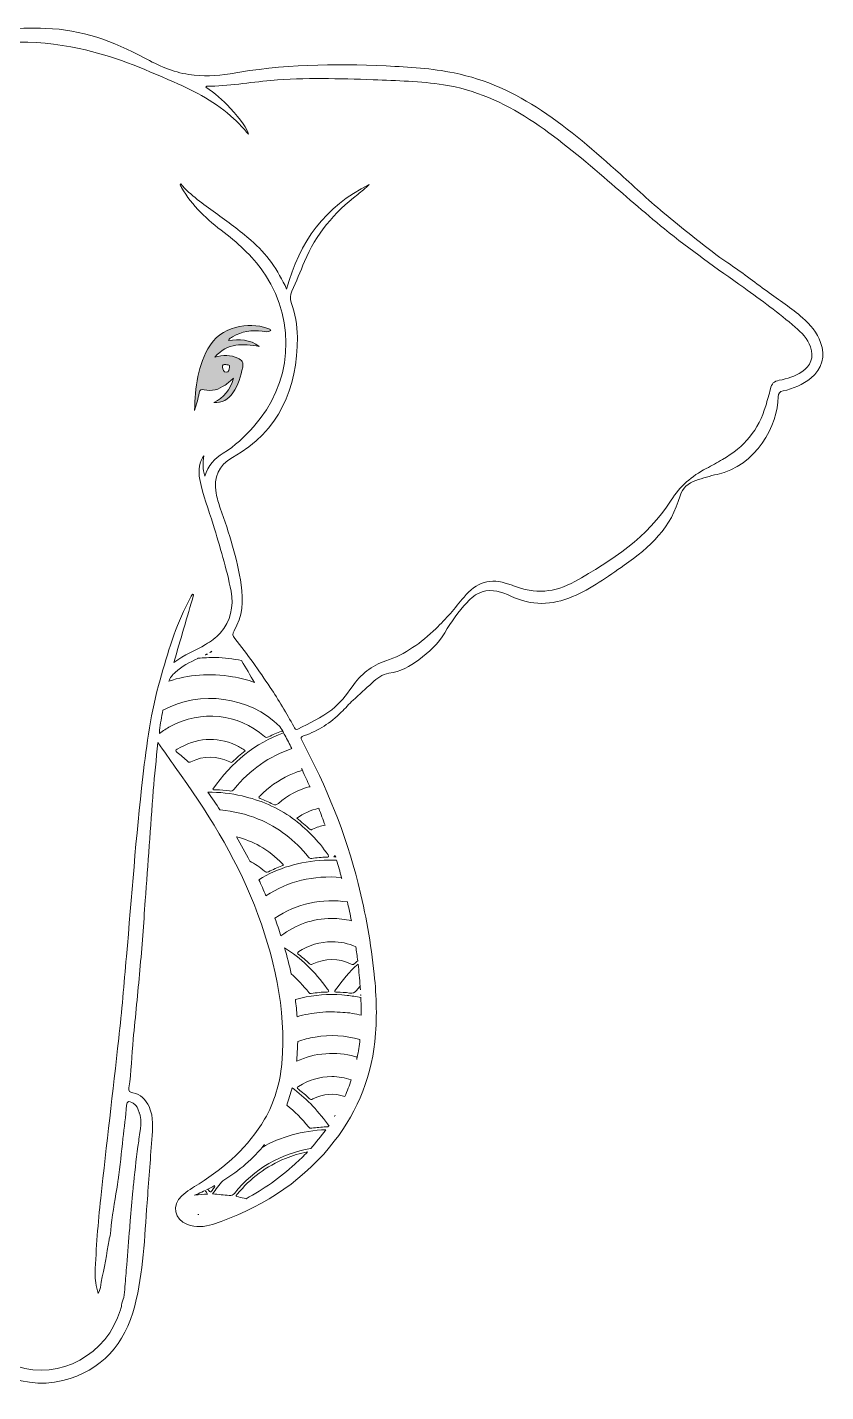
# Model space of a CAD drawing. Extents: x 196 to 3823, y -5725 to -331.
# Drawn here: x 3019 to 3807, y -1677 to -331 of the extents above; entities that cross this region are included whole.
import ezdxf

# ---------------------------------------------------------------- set-up
doc = ezdxf.new("R2010")
doc.units = 0
doc.header["$MEASUREMENT"] = 0
doc.layers.add('Layer 1', color=7, linetype='Continuous')

# ---------------------------------------------------------------- blocks, each defined once
blk = doc.blocks.new('block 3')
at = {"layer": 'Layer 1', "true_color": 0xffffff}
h = blk.add_hatch(color=7, dxfattribs=at)
h.dxf.hatch_style = 2
edge = h.paths.add_edge_path()
edge.add_spline(control_points=[(3193.9, -688.4), (3201.4, -690.2), (3208.3, -688.3), (3214.5, -683.8), (3217.2, -681.9), (3219.7, -679.7), (3222.9, -677.1), (3219.3, -688.2), (3213.5, -696.4), (3203.3, -701.1), (3211.8, -701.8), (3217.6, -697.8), (3222.2, -691.5), (3227.6, -683.9), (3229.8, -675.1), (3231.9, -666.2), (3233, -661.5), (3231.2, -659.1), (3227.1, -657.2), (3220, -654), (3212.7, -654.1), (3204.4, -656.3), (3217.1, -641.8), (3232.4, -643.1), (3248.2, -645.7), (3239.1, -638.7), (3228.7, -638.3), (3217.8, -639.9), (3218.7, -637.8), (3220.5, -637.1), (3222, -636.2), (3231.1, -630.8), (3240.9, -629.2), (3251.2, -630.7), (3254.1, -631.2), (3256.9, -631.7), (3259.7, -629.9), (3259.2, -629.3), (3259, -628.9), (3258.8, -628.8), (3243.1, -621.7), (3214, -623.2), (3200, -644.2), (3186.9, -663.9), (3185.4, -686.3), (3184.4, -708.8), (3186.4, -703.1), (3187.8, -697.3), (3189.1, -691.4), (3189.7, -688.6), (3190.7, -687.6), (3193.9, -688.4)], knot_values=[0, 0, 0, 0, 1, 1, 1, 2, 2, 2, 3, 3, 3, 4, 4, 4, 5, 5, 5, 6, 6, 6, 7, 7, 7, 8, 8, 8, 9, 9, 9, 10, 10, 10, 11, 11, 11, 12, 12, 12, 13, 13, 13, 14, 14, 14, 15, 15, 15, 16, 16, 16, 17, 17, 17, 17], degree=3, periodic=1)
edge = h.paths.add_edge_path()
edge.add_spline(control_points=[(3215.2, -663.5), (3216.5, -664.1), (3219.4, -662.9), (3219, -666.3), (3218.7, -668.4), (3218.3, -671.1), (3215.8, -671.1), (3212.8, -671.3), (3212.5, -668.4), (3212.1, -666.2), (3211.7, -663.9), (3212.9, -663.2), (3215.2, -663.5)], knot_values=[0, 0, 0, 0, 1, 1, 1, 2, 2, 2, 3, 3, 3, 4, 4, 4, 4], degree=3, periodic=1)
at = {"layer": 'Layer 1', "lineweight": 0}
for points, knots in [([(3802.2, -641.7), (3798.6, -631.9), (3792.1, -624.3), (3784.4, -617.5), (3773.5, -607.8), (3761.1, -600), (3749.3, -591.3), (3736.5, -581.8), (3723.9, -572.2), (3710.7, -563.3), (3689.4, -548.9), (3669.9, -532.2), (3649.9, -516), (3634.2, -503.3), (3619.6, -489.3), (3604.6, -475.8), (3579.7, -453.5), (3554.7, -431.5), (3526.8, -413), (3500.3, -395.4), (3471.9, -382.3), (3440.6, -375.9), (3418.5, -371.3), (3396, -370), (3373.5, -369), (3321.9, -366.6), (3270.5, -367.5), (3219.4, -376.7), (3206, -379.1), (3192.4, -379.3), (3178.8, -377.4), (3162.9, -375.2), (3148.6, -368.5), (3134.8, -361), (3104.4, -344.5), (3072.7, -333.1), (3037.7, -331.9), (3008.8, -330.9), (2980.4, -333.4), (2952.5, -340.7), (2933.2, -345.7), (2915.9, -355.5), (2898.5, -364.5), (2871.2, -378.6), (2842.8, -381.3), (2813, -375.6), (2792.5, -371.7), (2771.7, -368.9), (2750.9, -368.4), (2709.4, -367.4), (2668, -368.4), (2626.6, -372), (2586.3, -375.5), (2549.6, -388.9), (2515.9, -411.3), (2487.9, -429.9), (2462.6, -451.7), (2437.6, -474), (2422.6, -487.4), (2408.1, -501.4), (2392.5, -514), (2381.4, -523), (2370.7, -532.5), (2358.9, -540.9), (2344.3, -551.4), (2330.1, -562.5), (2315.4, -573), (2305.3, -580.1), (2295.5, -587.6), (2285.5, -594.7), (2275.3, -602), (2265.8, -610.1), (2256, -618), (2250.2, -622.7), (2244.9, -628), (2241.2, -634.6), (2231.5, -651.6), (2233.6, -670.7), (2253.3, -681.2), (2260.5, -685), (2268.1, -687.8), (2276.1, -689.4), (2279.7, -690.1), (2281.4, -691.4), (2281, -695.5), (2280.5, -700.1), (2280.4, -704.9), (2281.5, -709.4), (2289.4, -742.5), (2309.5, -763.9), (2342.5, -772.8), (2346.1, -773.7), (2349.6, -774.6), (2353.2, -775.3), (2367.9, -778.3), (2376.3, -787.8), (2380.4, -801.8), (2384.6, -816.5), (2392.9, -828.8), (2404.2, -839.1), (2422.9, -856.3), (2443.7, -870.8), (2465.4, -884), (2476, -890.4), (2487.3, -895.2), (2499.4, -897.7), (2506.9, -899.3), (2514.6, -900.4), (2522.1, -898.6), (2531.4, -896.4), (2540.5, -893.1), (2549.4, -889.5), (2562.9, -884.1), (2575, -886.1), (2585.5, -896.5), (2593.7, -904.7), (2600.5, -914.2), (2607, -923.7), (2613.4, -933), (2621.3, -940.6), (2629.5, -948), (2633.2, -951.4), (2636.4, -955.3), (2641.3, -957.5), (2652.8, -962.6), (2664.2, -968.1), (2675.3, -973.9), (2687, -980), (2697.7, -987.8), (2706.2, -997.7), (2715.4, -1008.3), (2725.3, -1017.7), (2737.7, -1024.3), (2741.4, -1026.2), (2745.1, -1028), (2748.9, -1029.6), (2751.1, -1030.5), (2751.7, -1031.3), (2750.4, -1033.6), (2748, -1037.7), (2745.9, -1042.1), (2743.7, -1046.3), (2703.2, -1125.2), (2679.5, -1208.6), (2676.9, -1297.6), (2676.1, -1327.3), (2679.6, -1356.2), (2691.2, -1383.7), (2719.3, -1451), (2772.9, -1489), (2839.3, -1512.1), (2848.3, -1515.2), (2858, -1515.2), (2866.8, -1509.9), (2875.4, -1504.7), (2877.2, -1494.1), (2871, -1486.2), (2868.7, -1483.3), (2865.8, -1481.2), (2862.6, -1479.3), (2851.4, -1472.5), (2840.8, -1464.9), (2830.3, -1456.9), (2788.6, -1425), (2767.7, -1382.9), (2768.3, -1330.3), (2768.5, -1310.7), (2770.9, -1291.3), (2774.7, -1272.1), (2783.7, -1225.9), (2801.3, -1183.1), (2824.2, -1142.2), (2840.2, -1113.6), (2859.4, -1087.1), (2878.2, -1060.5), (2883.7, -1052.7), (2889.1, -1044.8), (2895.2, -1035.9), (2897.7, -1048.9), (2900.1, -1060.6), (2902.2, -1072.5), (2906.2, -1095.5), (2909.6, -1118.6), (2912.5, -1141.7), (2915.2, -1163.8), (2917.5, -1185.8), (2919, -1208), (2921.1, -1237.5), (2920.3, -1267), (2920.1, -1296.5), (2920, -1315.8), (2920.1, -1335.2), (2919.4, -1354.5), (2919.2, -1361.5), (2919.8, -1368.6), (2919.8, -1375.7), (2919.7, -1396.2), (2920.5, -1416.8), (2921.5, -1437.4), (2923, -1470.1), (2925.7, -1502.9), (2930.1, -1535.4), (2933.4, -1560), (2937.9, -1584.4), (2946.9, -1607.8), (2963.6, -1651.2), (3010.4, -1676.8), (3054.5, -1665.8), (3093.2, -1656.1), (3115.7, -1629.7), (3125.4, -1592.1), (3134, -1558.9), (3135, -1524.6), (3137.6, -1490.6), (3139.1, -1469.7), (3140.8, -1448.9), (3142.2, -1428.1), (3142.9, -1417.2), (3144.5, -1406.1), (3139.5, -1395.6), (3136.2, -1388.6), (3131.3, -1383.3), (3123.6, -1382), (3120, -1381.4), (3119.2, -1380.3), (3119.6, -1377.1), (3122, -1361.2), (3122.4, -1345.1), (3123.9, -1329.1), (3126.1, -1306.3), (3128.5, -1283.6), (3130.5, -1260.8), (3132.5, -1238.1), (3134.1, -1215.2), (3135.8, -1192.4), (3138.4, -1156.2), (3140.9, -1120), (3143.6, -1083.8), (3144.8, -1068.5), (3146.6, -1053.2), (3148.3, -1036.3), (3154.6, -1045.3), (3159.9, -1053.1), (3165.4, -1060.8), (3196.1, -1103.4), (3224.2, -1147.6), (3243.4, -1196.8), (3262.9, -1246.9), (3275.2, -1298.5), (3270.5, -1352.9), (3268.8, -1372.5), (3263.4, -1391), (3253.5, -1408.1), (3237.7, -1435.1), (3215, -1455.1), (3188.9, -1471.7), (3183, -1475.4), (3176.9, -1478.8), (3171.7, -1483.6), (3161.6, -1493), (3164.3, -1507), (3177.3, -1511.7), (3185.6, -1514.7), (3194.1, -1514.5), (3202.2, -1511.7), (3247.4, -1496.6), (3287, -1472.7), (3317.7, -1435.5), (3342.7, -1405.2), (3358, -1370.6), (3362.3, -1331.5), (3364.7, -1309.4), (3364, -1287.2), (3361.7, -1265), (3358.7, -1234.8), (3353.2, -1205), (3345.9, -1175.6), (3333.7, -1126.3), (3314.4, -1079.7), (3290.6, -1034.9), (3288.8, -1031.7), (3289.2, -1030.8), (3292.6, -1029.6), (3306.6, -1024.9), (3318.6, -1016.9), (3329.2, -1006.6), (3333.2, -1002.7), (3336.7, -998.3), (3340.8, -994.6), (3347.1, -989), (3353.3, -983.3), (3359.6, -977.5), (3364.3, -973.1), (3369.6, -969.2), (3376.2, -968.1), (3387.3, -966.3), (3396.8, -961.6), (3405.7, -954.8), (3415.6, -947.1), (3425, -938.9), (3431.3, -928.1), (3437.6, -917.3), (3444.8, -907.2), (3453.3, -898.3), (3457.4, -893.9), (3461.8, -889.8), (3468.1, -887.8), (3478.4, -884.7), (3487.5, -887.8), (3496.4, -892), (3516.8, -901.6), (3537, -901.2), (3557.5, -892.5), (3576, -884.7), (3592, -872.9), (3608.3, -861.5), (3633.5, -844.1), (3655.1, -824), (3663.5, -792.9), (3665.6, -785.3), (3671.6, -780.4), (3679.1, -777.9), (3686, -775.6), (3692.9, -773.4), (3700, -771.9), (3738.3, -763.9), (3760.5, -722.9), (3760.3, -695.4), (3760.3, -691.6), (3761.8, -690.3), (3765.2, -689.6), (3775.2, -687.3), (3784.4, -683.4), (3792.5, -676.9), (3803.8, -667.7), (3807.2, -655.4), (3802.2, -641.7)], [0, 0, 0, 0, 1, 1, 1, 2, 2, 2, 3, 3, 3, 4, 4, 4, 5, 5, 5, 6, 6, 6, 7, 7, 7, 8, 8, 8, 9, 9, 9, 10, 10, 10, 11, 11, 11, 12, 12, 12, 13, 13, 13, 14, 14, 14, 15, 15, 15, 16, 16, 16, 17, 17, 17, 18, 18, 18, 19, 19, 19, 20, 20, 20, 21, 21, 21, 22, 22, 22, 23, 23, 23, 24, 24, 24, 25, 25, 25, 26, 26, 26, 27, 27, 27, 28, 28, 28, 29, 29, 29, 30, 30, 30, 31, 31, 31, 32, 32, 32, 33, 33, 33, 34, 34, 34, 35, 35, 35, 36, 36, 36, 37, 37, 37, 38, 38, 38, 39, 39, 39, 40, 40, 40, 41, 41, 41, 42, 42, 42, 43, 43, 43, 44, 44, 44, 45, 45, 45, 46, 46, 46, 47, 47, 47, 48, 48, 48, 49, 49, 49, 50, 50, 50, 51, 51, 51, 52, 52, 52, 53, 53, 53, 54, 54, 54, 55, 55, 55, 56, 56, 56, 57, 57, 57, 58, 58, 58, 59, 59, 59, 60, 60, 60, 61, 61, 61, 62, 62, 62, 63, 63, 63, 64, 64, 64, 65, 65, 65, 66, 66, 66, 67, 67, 67, 68, 68, 68, 69, 69, 69, 70, 70, 70, 71, 71, 71, 72, 72, 72, 73, 73, 73, 74, 74, 74, 75, 75, 75, 76, 76, 76, 77, 77, 77, 78, 78, 78, 79, 79, 79, 80, 80, 80, 81, 81, 81, 82, 82, 82, 83, 83, 83, 84, 84, 84, 85, 85, 85, 86, 86, 86, 87, 87, 87, 88, 88, 88, 89, 89, 89, 90, 90, 90, 91, 91, 91, 92, 92, 92, 93, 93, 93, 94, 94, 94, 95, 95, 95, 96, 96, 96, 97, 97, 97, 98, 98, 98, 99, 99, 99, 100, 100, 100, 101, 101, 101, 102, 102, 102, 103, 103, 103, 104, 104, 104, 105, 105, 105, 106, 106, 106, 107, 107, 107, 108, 108, 108, 109, 109, 109, 110, 110, 110, 111, 111, 111, 112, 112, 112, 112]), ([(3783.6, -670.7), (3776.8, -675), (3769.3, -677.7), (3761.4, -679.1), (3756.2, -679.9), (3753.8, -682.5), (3752.7, -687.6), (3751.5, -693.2), (3749.6, -698.7), (3748, -704.3), (3741.2, -727.9), (3726.7, -745.2), (3705.4, -757.1), (3700.1, -760.1), (3694.8, -763.3), (3689.4, -766.1), (3675, -773.4), (3663.3, -783.8), (3654.7, -797.4), (3631.3, -834.1), (3596.2, -857), (3559.5, -877.7), (3540.3, -888.5), (3519.9, -890.3), (3499.1, -881.7), (3497.6, -881.1), (3495.9, -880.8), (3494.4, -880.2), (3476.4, -873.3), (3462.1, -878.6), (3450.3, -893), (3441.4, -903.8), (3432.6, -914.5), (3422.5, -924.1), (3408, -937.9), (3392.4, -949.6), (3373.1, -955.8), (3359, -960.4), (3348.2, -969.3), (3339.9, -981.4), (3334.1, -989.7), (3328, -997.8), (3319.8, -1004), (3309.5, -1011.9), (3297.8, -1017.5), (3286.3, -1023.2), (3283.6, -1024.5), (3283.2, -1022.1), (3282.4, -1020.7), (3275, -1007.6), (3267.5, -994.5), (3259.1, -982), (3247.9, -965.6), (3236.7, -949.1), (3224.1, -933.8), (3221.9, -931.2), (3221.4, -929.4), (3223.4, -926.1), (3231.9, -912.1), (3232.7, -896.6), (3230.4, -880.9), (3226.5, -854.9), (3218.7, -829.9), (3209.8, -805.2), (3208, -800.4), (3206.7, -795.4), (3205.8, -790.4), (3203.1, -774.4), (3207.8, -763.2), (3222, -755.2), (3268.4, -729), (3285.8, -687.3), (3285.9, -636.4), (3285.9, -624.7), (3283.5, -613.3), (3279.9, -602.3), (3278.6, -598.4), (3278.7, -595.1), (3280.4, -591.3), (3284.8, -581.6), (3288.8, -571.8), (3292.9, -562), (3304.1, -535), (3322.4, -513.5), (3345.4, -495.7), (3349.3, -492.7), (3353.2, -489.6), (3356.6, -486.1), (3313.3, -507.3), (3287.7, -542.5), (3275.3, -589.2), (3266.8, -570.3), (3255.5, -554.2), (3240.1, -541), (3228.9, -531.3), (3217, -522.7), (3205, -514), (3192.9, -505.2), (3180.6, -496.8), (3170.8, -485.2), (3169.6, -486.9), (3171.1, -487.8), (3171.6, -488.8), (3181.9, -507.1), (3197.2, -520.8), (3213.6, -533.3), (3229.3, -545.3), (3243.5, -558.6), (3254.3, -575.3), (3285.2, -622.6), (3280.5, -683), (3242.6, -724.9), (3233.7, -734.7), (3224.3, -744), (3212.8, -751), (3204.4, -756.1), (3197.8, -762.9), (3194.7, -773.8), (3192.2, -766.5), (3192.6, -760.4), (3193.6, -753.6), (3189.3, -758.6), (3187.8, -767.6), (3189.6, -777.1), (3192.5, -792.3), (3198.3, -806.7), (3202.8, -821.4), (3209.3, -843.1), (3216.2, -864.8), (3220.4, -887.1), (3223.3, -902.4), (3220.1, -916.4), (3209.7, -928.4), (3205.6, -933.1), (3200.5, -936.6), (3195.3, -939.7), (3185.3, -945.6), (3174.4, -949.9), (3164, -957.4), (3170.7, -934.5), (3177.1, -912.6), (3183.5, -890.8), (3183.1, -890.6), (3182.7, -890.4), (3182.3, -890.2), (3180.9, -892.7), (3179.3, -895.2), (3178, -897.8), (3165.6, -922.2), (3157.8, -948.2), (3150.4, -974.4), (3141.4, -1005.8), (3137.1, -1038), (3133.4, -1070.3), (3126.6, -1129.2), (3122.3, -1188.5), (3117.2, -1247.6), (3114.9, -1274.5), (3112.5, -1301.5), (3109.6, -1328.3), (3103.8, -1380.9), (3097.6, -1433.3), (3091.8, -1485.9), (3089.2, -1510.4), (3087.2, -1535.1), (3086.3, -1559.8), (3086, -1566.3), (3087.2, -1572.5), (3089.3, -1579.9), (3091.5, -1575.7), (3091.8, -1572.1), (3092.4, -1568.7), (3095.1, -1554.9), (3097.9, -1541.1), (3100, -1527.1), (3100.2, -1525.5), (3100.7, -1524.1), (3101.3, -1523), (3102.1, -1509.2), (3104.6, -1495.2), (3106.9, -1481.5), (3107.3, -1479.3), (3107.6, -1477.2), (3108, -1475), (3108.1, -1474.3), (3108.2, -1473.7), (3108.3, -1473), (3108.5, -1471.3), (3108.8, -1469.6), (3109, -1467.9), (3110.9, -1454.4), (3112.2, -1440.7), (3113.8, -1427.1), (3115, -1416.1), (3116.4, -1405.2), (3117.4, -1394.2), (3117.8, -1389.7), (3120, -1390.2), (3122.6, -1391.5), (3123.6, -1392), (3124.4, -1392.5), (3125.2, -1393.2), (3127.2, -1394.9), (3128.4, -1397.2), (3129.2, -1399.7), (3129.4, -1400.2), (3129.6, -1400.7), (3129.8, -1401.3), (3129.8, -1401.4), (3129.9, -1401.6), (3129.9, -1401.7), (3129.9, -1401.9), (3130, -1402), (3130, -1402.2), (3130.2, -1402.8), (3130.4, -1403.4), (3130.6, -1404), (3130.7, -1404.4), (3130.7, -1404.8), (3130.8, -1405.1), (3130.9, -1405.4), (3131, -1405.6), (3131, -1405.9), (3131.7, -1409.4), (3131.5, -1413.2), (3131.1, -1416.9), (3130.9, -1418.3), (3130.7, -1419.6), (3130.5, -1420.9), (3130.5, -1421), (3130.5, -1421.1), (3130.5, -1421.2), (3130.1, -1424.1), (3129.6, -1426.9), (3129.3, -1429.8), (3127.3, -1443.3), (3125.8, -1456.9), (3124.4, -1470.5), (3124.1, -1473.2), (3123.8, -1475.9), (3123.6, -1478.6), (3122.6, -1488.5), (3121.8, -1498.4), (3120.9, -1508.3), (3120.7, -1510.7), (3120.5, -1513.2), (3120.4, -1515.6), (3119.4, -1527.6), (3118.5, -1539.6), (3117.5, -1551.6), (3116.9, -1558.8), (3116.3, -1566), (3115.7, -1573.2), (3115.4, -1576.7), (3115.3, -1580.3), (3114.6, -1583.8), (3114, -1586.1), (3112.2, -1589), (3112.3, -1591.4), (3112.4, -1593.2), (3111.6, -1594.5), (3111.2, -1595.9), (3098.6, -1639.8), (3050.8, -1666.2), (3009.1, -1651.5), (2981, -1641.6), (2963.1, -1621.2), (2955.3, -1592.7), (2947.5, -1564.6), (2944.4, -1535.7), (2941.2, -1506.9), (2937.9, -1476.5), (2936.3, -1446), (2935.3, -1415.5), (2934.1, -1381.4), (2933.6, -1347.3), (2934, -1313.2), (2934.4, -1278.2), (2935.8, -1243.2), (2933.1, -1208.2), (2930.2, -1171.8), (2925.2, -1135.7), (2919, -1099.7), (2912.9, -1064.5), (2906.3, -1029.3), (2895.5, -995.1), (2885.3, -962.9), (2873.4, -931.5), (2856, -902.4), (2854.4, -899.9), (2852.8, -897.4), (2851.1, -895), (2850.7, -894.4), (2850.4, -893.8), (2849, -894.1), (2855.2, -914.4), (2863.7, -933.8), (2871.6, -954.7), (2855.2, -944.4), (2836.8, -938.9), (2826.1, -922.5), (2818.2, -910.6), (2817.4, -897.3), (2820.4, -883.8), (2825.6, -859.6), (2832.9, -836), (2840.3, -812.5), (2844.2, -799.7), (2849.7, -787.3), (2851.1, -773.8), (2851.9, -766.8), (2851.1, -760.1), (2847.3, -754), (2847.9, -760.1), (2848.2, -766.1), (2846.1, -772), (2845.8, -771.9), (2845.3, -772), (2845.2, -771.9), (2841.5, -762.1), (2833.9, -755.9), (2825.7, -750), (2798, -730.2), (2776.9, -705.3), (2769.1, -671.4), (2759.1, -628.1), (2770.5, -590.1), (2799.9, -557.2), (2811.3, -544.5), (2825.1, -534.6), (2838.2, -523.9), (2850.8, -513.7), (2861.4, -501.8), (2869.4, -486.2), (2866.6, -488.9), (2864.5, -490.8), (2862.5, -492.8), (2849.6, -505.6), (2834.6, -515.7), (2819.7, -525.9), (2796.1, -542), (2776.6, -561.6), (2764.7, -589.9), (2759.2, -566.1), (2749.6, -545.9), (2735.6, -527.8), (2721.5, -509.7), (2704.4, -495.2), (2682.9, -486.4), (2687.4, -490), (2691.9, -493.6), (2696.5, -497.1), (2724.6, -518.2), (2742.1, -546.8), (2754.9, -579), (2759.5, -590.3), (2760.5, -600.2), (2757.9, -612.5), (2747.3, -662.6), (2759.9, -706.4), (2797.9, -741.8), (2803.7, -747.1), (2810.6, -750.8), (2817.2, -755.1), (2834.5, -766.2), (2838.6, -776.4), (2833, -796.4), (2828.5, -813), (2821.7, -829), (2817.4, -845.7), (2813.1, -862.9), (2808.5, -880), (2808.8, -898), (2808.9, -908.2), (2811.5, -917.7), (2817.3, -926.1), (2819.3, -929.1), (2818.6, -930.8), (2816.6, -933.3), (2801.1, -953), (2786.3, -973), (2773.4, -994.6), (2768.3, -1003.2), (2763, -1011.8), (2758, -1020.6), (2756.9, -1022.6), (2756, -1023.2), (2753.9, -1021.8), (2742.2, -1013.9), (2729.7, -1007.3), (2718.5, -998.8), (2712.2, -994.1), (2707.4, -987.8), (2702.5, -981.8), (2692.3, -969), (2679.7, -960), (2664.1, -954.7), (2643.9, -948), (2628.1, -934.4), (2613.4, -919.7), (2603.8, -910.2), (2594.9, -899.8), (2586.1, -889.5), (2576.7, -878.6), (2565.2, -875.2), (2551.7, -878.7), (2543.3, -880.8), (2535.2, -883.9), (2526.8, -885.8), (2513.1, -889), (2499.4, -886.8), (2487.1, -880.6), (2449.5, -861.3), (2414, -839), (2390, -802.9), (2378.1, -785), (2363.2, -770.9), (2343.7, -761.8), (2335.2, -757.8), (2326.9, -753.1), (2319.6, -747), (2304.7, -734.9), (2296.6, -718.6), (2291.1, -700.7), (2289.8, -696.2), (2288.3, -691.8), (2287.3, -687.3), (2286.5, -683.6), (2284.4, -682.1), (2281, -681.4), (2273.5, -679.9), (2266.3, -677.3), (2259.7, -673.4), (2244.5, -664.3), (2242.1, -651), (2253.1, -637), (2258.8, -629.8), (2266, -624.2), (2272.9, -618.3), (2293.2, -601.2), (2315.5, -586.9), (2336.9, -571.3), (2363.6, -551.7), (2390.1, -531.8), (2415.4, -510.3), (2443.4, -486.7), (2470.1, -461.5), (2499.6, -439.7), (2524, -421.6), (2549.4, -405.1), (2578.8, -395.7), (2599, -389.3), (2619.7, -385.8), (2640.8, -384.6), (2681.9, -382.2), (2723, -380.3), (2764.1, -382.3), (2781.4, -383.2), (2798.4, -385.8), (2815.6, -387.7), (2824.1, -388.7), (2832.7, -389.4), (2842.7, -389.3), (2833.1, -396), (2825.2, -402.7), (2818.2, -410.4), (2811.1, -418), (2804.7, -426.3), (2799.3, -435.2), (2800.5, -436.3), (2801, -435.2), (2801.4, -434.7), (2819.4, -413), (2842.4, -398.2), (2868.1, -387.3), (2891, -377.7), (2913.6, -367.3), (2936.9, -358.7), (2980.7, -342.5), (3025.5, -342.4), (3070.7, -351.8), (3103.2, -358.6), (3133.6, -371.5), (3163.8, -384.8), (3185.3, -394.3), (3206, -404.8), (3223.3, -421.1), (3228.3, -425.8), (3232.9, -430.7), (3237.5, -436.2), (3237, -431.7), (3230.1, -422), (3219.6, -410.6), (3212.4, -402.7), (3204.4, -395.8), (3195.6, -389.8), (3196, -389.3), (3196.2, -388.9), (3196.4, -388.9), (3217.7, -389.2), (3238.7, -385.1), (3259.8, -383.3), (3293.5, -380.5), (3327.1, -381.4), (3360.8, -382.6), (3384, -383.5), (3407.2, -384.1), (3430.2, -387.6), (3461.2, -392.3), (3488.9, -404.9), (3514.9, -421.7), (3541, -438.6), (3564.7, -458.6), (3588.3, -478.8), (3608.1, -495.9), (3627.8, -513.2), (3648.1, -529.7), (3673.3, -550.2), (3699.9, -568.9), (3726.4, -587.7), (3743.8, -600.1), (3760.9, -612.7), (3777.1, -626.7), (3783.4, -632.1), (3789.4, -637.9), (3792.2, -646.1), (3795.6, -656.4), (3792.7, -664.8), (3783.6, -670.7)], [0, 0, 0, 0, 1, 1, 1, 2, 2, 2, 3, 3, 3, 4, 4, 4, 5, 5, 5, 6, 6, 6, 7, 7, 7, 8, 8, 8, 9, 9, 9, 10, 10, 10, 11, 11, 11, 12, 12, 12, 13, 13, 13, 14, 14, 14, 15, 15, 15, 16, 16, 16, 17, 17, 17, 18, 18, 18, 19, 19, 19, 20, 20, 20, 21, 21, 21, 22, 22, 22, 23, 23, 23, 24, 24, 24, 25, 25, 25, 26, 26, 26, 27, 27, 27, 28, 28, 28, 29, 29, 29, 30, 30, 30, 31, 31, 31, 32, 32, 32, 33, 33, 33, 34, 34, 34, 35, 35, 35, 36, 36, 36, 37, 37, 37, 38, 38, 38, 39, 39, 39, 40, 40, 40, 41, 41, 41, 42, 42, 42, 43, 43, 43, 44, 44, 44, 45, 45, 45, 46, 46, 46, 47, 47, 47, 48, 48, 48, 49, 49, 49, 50, 50, 50, 51, 51, 51, 52, 52, 52, 53, 53, 53, 54, 54, 54, 55, 55, 55, 56, 56, 56, 57, 57, 57, 58, 58, 58, 59, 59, 59, 60, 60, 60, 61, 61, 61, 62, 62, 62, 63, 63, 63, 64, 64, 64, 65, 65, 65, 66, 66, 66, 67, 67, 67, 68, 68, 68, 69, 69, 69, 70, 70, 70, 71, 71, 71, 72, 72, 72, 73, 73, 73, 74, 74, 74, 75, 75, 75, 76, 76, 76, 77, 77, 77, 78, 78, 78, 79, 79, 79, 80, 80, 80, 81, 81, 81, 82, 82, 82, 83, 83, 83, 84, 84, 84, 85, 85, 85, 86, 86, 86, 87, 87, 87, 88, 88, 88, 89, 89, 89, 90, 90, 90, 91, 91, 91, 92, 92, 92, 93, 93, 93, 94, 94, 94, 95, 95, 95, 96, 96, 96, 97, 97, 97, 98, 98, 98, 99, 99, 99, 100, 100, 100, 101, 101, 101, 102, 102, 102, 103, 103, 103, 104, 104, 104, 105, 105, 105, 106, 106, 106, 107, 107, 107, 108, 108, 108, 109, 109, 109, 110, 110, 110, 111, 111, 111, 112, 112, 112, 113, 113, 113, 114, 114, 114, 115, 115, 115, 116, 116, 116, 117, 117, 117, 118, 118, 118, 119, 119, 119, 120, 120, 120, 121, 121, 121, 122, 122, 122, 123, 123, 123, 124, 124, 124, 125, 125, 125, 126, 126, 126, 127, 127, 127, 128, 128, 128, 129, 129, 129, 130, 130, 130, 131, 131, 131, 132, 132, 132, 133, 133, 133, 134, 134, 134, 135, 135, 135, 136, 136, 136, 137, 137, 137, 138, 138, 138, 139, 139, 139, 140, 140, 140, 141, 141, 141, 142, 142, 142, 143, 143, 143, 144, 144, 144, 145, 145, 145, 146, 146, 146, 147, 147, 147, 148, 148, 148, 149, 149, 149, 150, 150, 150, 151, 151, 151, 152, 152, 152, 153, 153, 153, 154, 154, 154, 155, 155, 155, 156, 156, 156, 157, 157, 157, 158, 158, 158, 159, 159, 159, 160, 160, 160, 161, 161, 161, 162, 162, 162, 163, 163, 163, 164, 164, 164, 165, 165, 165, 166, 166, 166, 167, 167, 167, 168, 168, 168, 169, 169, 169, 170, 170, 170, 171, 171, 171, 172, 172, 172, 173, 173, 173, 174, 174, 174, 175, 175, 175, 176, 176, 176, 176]), ([(3193.9, -688.4), (3201.4, -690.2), (3208.3, -688.3), (3214.5, -683.8), (3217.2, -681.9), (3219.7, -679.7), (3222.9, -677.1), (3219.3, -688.2), (3213.5, -696.4), (3203.3, -701.1), (3211.8, -701.8), (3217.6, -697.8), (3222.2, -691.5), (3227.6, -683.9), (3229.8, -675.1), (3231.9, -666.2), (3233, -661.5), (3231.2, -659.1), (3227.1, -657.2), (3220, -654), (3212.7, -654.1), (3204.4, -656.3), (3217.1, -641.8), (3232.4, -643.1), (3248.2, -645.7), (3239.1, -638.7), (3228.7, -638.3), (3217.8, -639.9), (3218.7, -637.8), (3220.5, -637.1), (3222, -636.2), (3231.1, -630.8), (3240.9, -629.2), (3251.2, -630.7), (3254.1, -631.2), (3256.9, -631.7), (3259.7, -629.9), (3259.2, -629.3), (3259, -628.9), (3258.8, -628.8), (3243.1, -621.7), (3214, -623.2), (3200, -644.2), (3186.9, -663.9), (3185.4, -686.3), (3184.4, -708.8), (3186.4, -703.1), (3187.8, -697.3), (3189.1, -691.4), (3189.7, -688.6), (3190.7, -687.6), (3193.9, -688.4)], [0, 0, 0, 0, 1, 1, 1, 2, 2, 2, 3, 3, 3, 4, 4, 4, 5, 5, 5, 6, 6, 6, 7, 7, 7, 8, 8, 8, 9, 9, 9, 10, 10, 10, 11, 11, 11, 12, 12, 12, 13, 13, 13, 14, 14, 14, 15, 15, 15, 16, 16, 16, 17, 17, 17, 17]), ([(3215.2, -663.5), (3216.5, -664.1), (3219.4, -662.9), (3219, -666.3), (3218.7, -668.4), (3218.3, -671.1), (3215.8, -671.1), (3212.8, -671.3), (3212.5, -668.4), (3212.1, -666.2), (3211.7, -663.9), (3212.9, -663.2), (3215.2, -663.5)], [0, 0, 0, 0, 1, 1, 1, 2, 2, 2, 3, 3, 3, 4, 4, 4, 4]), ([(3205, -952.4), (3213.8, -952.7), (3222.4, -953.8), (3230.8, -955.6), (3235.1, -962.8), (3239.3, -970), (3243.6, -977.2), (3236.8, -974.6), (3229.6, -972.7), (3222, -971.5), (3199.2, -967.7), (3178.2, -969.3), (3159.1, -976), (3160.3, -972.5), (3162.4, -969.7), (3165.2, -967.2), (3171.9, -961.3), (3179.6, -957.2), (3187.6, -953.4), (3187.7, -953.4), (3187.7, -953.4), (3187.8, -953.3), (3193.3, -952.8), (3199.1, -952.5), (3205, -952.4)], [0, 0, 0, 0, 1, 1, 1, 2, 2, 2, 3, 3, 3, 4, 4, 4, 5, 5, 5, 6, 6, 6, 7, 7, 7, 8, 8, 8, 8]), ([(3194.8, -950), (3195.4, -949.6), (3196.1, -949.2), (3196.8, -948.9), (3197.1, -949.5), (3196.9, -949.9), (3195.7, -949.9), (3195.4, -949.9), (3195.1, -949.9), (3194.8, -950)], [0, 0, 0, 0, 1, 1, 1, 2, 2, 2, 3, 3, 3, 3]), ([(3199.4, -947.5), (3200.1, -947.1), (3200.8, -946.7), (3201.5, -946.2), (3200.8, -947.2), (3200.4, -947.7), (3199.9, -947.7), (3199.8, -947.7), (3199.6, -947.6), (3199.4, -947.5)], [0, 0, 0, 0, 1, 1, 1, 2, 2, 2, 3, 3, 3, 3]), ([(3149.8, -1024.3), (3150.8, -1017.7), (3151.9, -1011.2), (3153.1, -1004.6), (3190.9, -984.5), (3237.5, -990.8), (3268.7, -1020.5), (3268.7, -1020.5), (3268.7, -1020.5), (3268.7, -1020.5), (3269.9, -1022.6), (3271.1, -1024.8), (3272.3, -1027), (3272.7, -1027.7), (3273.1, -1028.4), (3273.5, -1029.1), (3275.8, -1033.5), (3278.1, -1038), (3280.4, -1042.4), (3258.6, -1049.8), (3238.7, -1063.3), (3223.5, -1082.4), (3222.2, -1084), (3221, -1084.5), (3218.9, -1084.2), (3214.6, -1083.5), (3210.2, -1082.9), (3205.8, -1083.1), (3204.8, -1083.2), (3203.7, -1083.3), (3202.3, -1082.5), (3221.3, -1055.7), (3244.5, -1036.8), (3272.3, -1027), (3271.9, -1026.3), (3271.6, -1025.6), (3271.2, -1024.9), (3270.9, -1025), (3270.6, -1025.2), (3270.2, -1025.3), (3265.8, -1026.8), (3261.5, -1028.7), (3257.4, -1030.8), (3255.9, -1031.6), (3254.9, -1031.6), (3253.5, -1030.4), (3227.2, -1007.9), (3190.9, -1004.1), (3160.5, -1020.6), (3156.7, -1022.6), (3153.2, -1024.9), (3149.9, -1027.4), (3149.6, -1026.5), (3149.6, -1025.5), (3149.8, -1024.3)], [0, 0, 0, 0, 1, 1, 1, 2, 2, 2, 3, 3, 3, 4, 4, 4, 5, 5, 5, 6, 6, 6, 7, 7, 7, 8, 8, 8, 9, 9, 9, 10, 10, 10, 11, 11, 11, 12, 12, 12, 13, 13, 13, 14, 14, 14, 15, 15, 15, 16, 16, 16, 17, 17, 17, 18, 18, 18, 18]), ([(3177.7, -1055.1), (3174.4, -1051.9), (3171, -1048.8), (3167.3, -1046.2), (3165.3, -1044.8), (3165.6, -1044.1), (3167.4, -1043), (3186, -1031.6), (3205.3, -1030.2), (3225.2, -1039), (3228.5, -1040.5), (3231.6, -1042.3), (3234.5, -1044.6), (3230, -1048.2), (3225.7, -1051.7), (3221.7, -1055.5), (3220.8, -1056.3), (3220, -1056), (3219.1, -1055.6), (3206.4, -1049.3), (3193.6, -1049.2), (3180.9, -1055.5), (3179.6, -1056.2), (3178.8, -1056.1), (3177.7, -1055.1)], [0, 0, 0, 0, 1, 1, 1, 2, 2, 2, 3, 3, 3, 4, 4, 4, 5, 5, 5, 6, 6, 6, 7, 7, 7, 8, 8, 8, 8]), ([(3290.8, -1063.8), (3290.8, -1063.8), (3290.8, -1063.8), (3290.8, -1063.8), (3293.3, -1069.1), (3295.7, -1074.5), (3298.1, -1079.9), (3298.1, -1079.9), (3298.1, -1079.9), (3298.1, -1079.9), (3298.2, -1080.1), (3298.3, -1080.4), (3298.4, -1080.6), (3298.3, -1080.4), (3298.2, -1080.1), (3298.1, -1079.9), (3286.7, -1082.9), (3276.3, -1088.3), (3267.2, -1096.4), (3265.3, -1098), (3264, -1098.4), (3261.7, -1097.2), (3257.6, -1095.1), (3253.4, -1093.3), (3249.2, -1091.7), (3246.8, -1090.8), (3248.1, -1090), (3249, -1089.1), (3257.2, -1080.3), (3267.1, -1073.8), (3277.9, -1068.7), (3282, -1066.8), (3286.3, -1065.1), (3290.8, -1063.8), (3290.6, -1063.2), (3290.3, -1062.6), (3290, -1062.1), (3290.3, -1062.6), (3290.6, -1063.2), (3290.8, -1063.8)], [0, 0, 0, 0, 1, 1, 1, 2, 2, 2, 3, 3, 3, 4, 4, 4, 5, 5, 5, 6, 6, 6, 7, 7, 7, 8, 8, 8, 9, 9, 9, 10, 10, 10, 11, 11, 11, 12, 12, 12, 13, 13, 13, 13]), ([(3314.9, -1149.4), (3309.9, -1149.7), (3304.9, -1150), (3300, -1150.8), (3298.5, -1151.1), (3297.6, -1150.5), (3296.7, -1149.4), (3283.5, -1132.6), (3267.1, -1119.9), (3247.3, -1111.9), (3235.3, -1107.1), (3222.9, -1104), (3209.9, -1102.9), (3209.8, -1102.9), (3209.6, -1102.9), (3209.5, -1102.9), (3205.6, -1097), (3201.7, -1091.2), (3197.5, -1085.5), (3209, -1085.3), (3220.3, -1086.5), (3231.4, -1089.1), (3249.3, -1093.3), (3266.2, -1100.3), (3281.1, -1111.2), (3294.8, -1121.3), (3306.6, -1133.2), (3316.1, -1147.3), (3317.4, -1149.2), (3316.8, -1149.4), (3314.9, -1149.4)], [0, 0, 0, 0, 1, 1, 1, 2, 2, 2, 3, 3, 3, 4, 4, 4, 5, 5, 5, 6, 6, 6, 7, 7, 7, 8, 8, 8, 9, 9, 9, 10, 10, 10, 10]), ([(3313.2, -1117.9), (3309.1, -1118.6), (3305, -1120), (3300.8, -1122), (3300.1, -1122.4), (3299.3, -1123.1), (3298.5, -1122.3), (3294.3, -1118.3), (3289.9, -1114.7), (3285.3, -1111.1), (3292, -1106.2), (3299.2, -1103), (3306.9, -1101.3), (3309.1, -1106.8), (3311.2, -1112.4), (3313.2, -1117.9)], [0, 0, 0, 0, 1, 1, 1, 2, 2, 2, 3, 3, 3, 4, 4, 4, 5, 5, 5, 5]), ([(3238.8, -1153.3), (3234.7, -1145.2), (3230.4, -1137.2), (3225.9, -1129.4), (3233.9, -1131.5), (3241.5, -1134.6), (3248.8, -1138.6), (3257.1, -1143.3), (3264.6, -1149.1), (3271.2, -1156), (3272.6, -1157.3), (3271.9, -1157.7), (3270.6, -1158.2), (3266.1, -1159.8), (3261.6, -1161.6), (3257.3, -1163.9), (3255.7, -1164.8), (3254.7, -1164.4), (3253.4, -1163.3), (3248.8, -1159.4), (3243.9, -1156), (3238.8, -1153.3)], [0, 0, 0, 0, 1, 1, 1, 2, 2, 2, 3, 3, 3, 4, 4, 4, 5, 5, 5, 6, 6, 6, 7, 7, 7, 7]), ([(3324.6, -1152.4), (3326.3, -1158.1), (3327.9, -1163.8), (3329.4, -1169.5), (3329.4, -1169.5), (3329.4, -1169.5), (3329.4, -1169.5), (3329.5, -1170), (3329.6, -1170.4), (3329.8, -1170.9), (3329.6, -1170.4), (3329.5, -1170), (3329.4, -1169.5), (3301.6, -1167.2), (3276.8, -1173.3), (3254.8, -1187.5), (3252.6, -1182.2), (3250.2, -1176.9), (3247.8, -1171.7), (3266.6, -1160.2), (3288, -1153.7), (3312.2, -1152.5), (3316.4, -1152.3), (3320.5, -1152.3), (3324.6, -1152.4)], [0, 0, 0, 0, 1, 1, 1, 2, 2, 2, 3, 3, 3, 4, 4, 4, 5, 5, 5, 6, 6, 6, 7, 7, 7, 8, 8, 8, 8]), ([(3323.2, -1147.7), (3323.3, -1148.3), (3323.5, -1148.8), (3323.7, -1149.4), (3323.1, -1149.3), (3322.6, -1149.3), (3322, -1149.3), (3322.4, -1148.7), (3322.8, -1148.2), (3323.2, -1147.7)], [0, 0, 0, 0, 1, 1, 1, 2, 2, 2, 3, 3, 3, 3]), ([(3339.2, -1212.2), (3332.9, -1210.8), (3326.4, -1210), (3319.7, -1210), (3301, -1210.1), (3284.3, -1215.8), (3269.7, -1227.2), (3267.9, -1221.3), (3265.8, -1215.6), (3263.7, -1209.8), (3285, -1195.2), (3310.8, -1189.9), (3335.3, -1193.7), (3336.7, -1199.9), (3338, -1206), (3339.2, -1212.2)], [0, 0, 0, 0, 1, 1, 1, 2, 2, 2, 3, 3, 3, 4, 4, 4, 5, 5, 5, 5]), ([(3345.4, -1251.7), (3344.3, -1252.7), (3343.2, -1253.7), (3342, -1254.7), (3341, -1255.7), (3340.3, -1255.7), (3339.1, -1255.1), (3326.3, -1248.8), (3313.4, -1248.8), (3300.6, -1255.2), (3299.4, -1255.8), (3298.6, -1255.5), (3297.7, -1254.6), (3294.3, -1251.4), (3290.8, -1248.3), (3287.1, -1245.6), (3285.4, -1244.4), (3285.5, -1243.8), (3287.2, -1242.7), (3296.2, -1236.5), (3308.4, -1232.9), (3320, -1232.9), (3328.3, -1232.9), (3336.1, -1234.6), (3343.5, -1237.8), (3344.2, -1242.4), (3344.8, -1247.1), (3345.4, -1251.7)], [0, 0, 0, 0, 1, 1, 1, 2, 2, 2, 3, 3, 3, 4, 4, 4, 5, 5, 5, 6, 6, 6, 7, 7, 7, 8, 8, 8, 9, 9, 9, 9]), ([(3279.7, -1264.6), (3277.9, -1255.9), (3275.7, -1247.4), (3273.3, -1238.9), (3288.9, -1248.7), (3303.2, -1262.2), (3315.4, -1279.4), (3315.7, -1279.8), (3315.9, -1280.1), (3316.2, -1280.5), (3317.1, -1281.7), (3317.2, -1282.5), (3315.2, -1282.5), (3310, -1282.5), (3304.8, -1283.2), (3299.5, -1284.1), (3298.5, -1284.2), (3297.9, -1284), (3297.1, -1283), (3291.8, -1276.2), (3285.9, -1270), (3279.7, -1264.6)], [0, 0, 0, 0, 1, 1, 1, 2, 2, 2, 3, 3, 3, 4, 4, 4, 5, 5, 5, 6, 6, 6, 7, 7, 7, 7]), ([(3347.8, -1276.8), (3347.8, -1276.8), (3347.8, -1276.8), (3347.8, -1276.8), (3347.9, -1278), (3348, -1279.3), (3348.1, -1280.5), (3348, -1279.3), (3347.9, -1278), (3347.8, -1276.8), (3346.7, -1278.1), (3345.5, -1279.5), (3344.4, -1280.8), (3342.4, -1283.4), (3340.5, -1284.2), (3337.4, -1283.6), (3333.2, -1282.7), (3329, -1282.9), (3324.8, -1282.7), (3324.1, -1282.7), (3323.2, -1283), (3322.8, -1282.3), (3322.4, -1281.5), (3323.3, -1281.1), (3323.6, -1280.5), (3330.1, -1270.9), (3337.4, -1262.4), (3345.8, -1254.9), (3346.6, -1262.2), (3347.3, -1269.5), (3347.8, -1276.8)], [0, 0, 0, 0, 1, 1, 1, 2, 2, 2, 3, 3, 3, 4, 4, 4, 5, 5, 5, 6, 6, 6, 7, 7, 7, 8, 8, 8, 9, 9, 9, 10, 10, 10, 10]), ([(3348.5, -1288), (3348.5, -1288), (3348.5, -1288), (3348.5, -1288), (3348.7, -1292.9), (3348.9, -1297.8), (3348.9, -1302.7), (3348.9, -1303.6), (3348.9, -1304.5), (3348.9, -1305.5), (3343.2, -1304), (3337.2, -1302.8), (3330.6, -1302.6), (3323.7, -1302.1), (3315.9, -1301.7), (3308.1, -1302.6), (3300.3, -1303.4), (3292.8, -1304.8), (3285.6, -1306.9), (3285.2, -1301.2), (3284.6, -1295.5), (3283.9, -1289.8), (3287.4, -1288.9), (3291, -1288.1), (3294.6, -1287.4), (3308, -1284.8), (3321.4, -1284.2), (3334.9, -1285.8), (3339.5, -1286.3), (3344, -1287.1), (3348.5, -1288), (3348.5, -1287.9), (3348.5, -1287.8), (3348.5, -1287.7), (3348.5, -1287.8), (3348.5, -1287.9), (3348.5, -1288)], [0, 0, 0, 0, 1, 1, 1, 2, 2, 2, 3, 3, 3, 4, 4, 4, 5, 5, 5, 6, 6, 6, 7, 7, 7, 8, 8, 8, 9, 9, 9, 10, 10, 10, 11, 11, 11, 12, 12, 12, 12]), ([(3348.4, -1285.3), (3348.4, -1285.5), (3348.4, -1285.8), (3348.4, -1286), (3348.4, -1285.8), (3348.4, -1285.5), (3348.3, -1285.3), (3348.3, -1285.3), (3348.4, -1285.3), (3348.4, -1285.3)], [0, 0, 0, 0, 1, 1, 1, 2, 2, 2, 3, 3, 3, 3]), ([(3344.9, -1347), (3344.8, -1347.7), (3344.6, -1348.4), (3344.5, -1349.1), (3344.6, -1348.4), (3344.8, -1347.7), (3344.9, -1347), (3344.1, -1346.7), (3343.4, -1346.5), (3342.6, -1346.2), (3333.2, -1343.5), (3323.6, -1342.6), (3313.8, -1343.4), (3303.5, -1344.1), (3294, -1346.6), (3285.1, -1350.8), (3285.3, -1349), (3285.4, -1347.1), (3285.6, -1345.3), (3285.9, -1340.7), (3286.1, -1336), (3286.2, -1331.4), (3291.7, -1329.5), (3297.4, -1327.9), (3303.4, -1326.9), (3318.6, -1324.3), (3333.3, -1325.3), (3347.6, -1329.5), (3347, -1335.4), (3346.1, -1341.2), (3344.9, -1347)], [0, 0, 0, 0, 1, 1, 1, 2, 2, 2, 3, 3, 3, 4, 4, 4, 5, 5, 5, 6, 6, 6, 7, 7, 7, 8, 8, 8, 9, 9, 9, 10, 10, 10, 10]), ([(3332.7, -1385.6), (3322.2, -1382), (3311.6, -1382.9), (3301, -1388), (3299.6, -1388.7), (3298.7, -1388.7), (3297.6, -1387.6), (3294.3, -1384.3), (3290.7, -1381.3), (3286.9, -1378.5), (3285.4, -1377.4), (3285.5, -1376.9), (3287, -1375.8), (3297, -1369.3), (3307.9, -1366), (3319.8, -1365.9), (3326.5, -1366), (3332.9, -1367), (3339.1, -1369.1), (3337.2, -1374.7), (3335.1, -1380.2), (3332.7, -1385.6)], [0, 0, 0, 0, 1, 1, 1, 2, 2, 2, 3, 3, 3, 4, 4, 4, 5, 5, 5, 6, 6, 6, 7, 7, 7, 7]), ([(3315.9, -1415.6), (3315.4, -1415.6), (3314.7, -1415.5), (3314.2, -1415.5), (3309.5, -1415.8), (3304.8, -1416.1), (3300.1, -1416.9), (3298.6, -1417.1), (3297.7, -1416.7), (3296.8, -1415.6), (3290.3, -1407.4), (3283.1, -1400.2), (3275.4, -1394), (3277.4, -1388.6), (3279.2, -1382.9), (3280.6, -1377), (3293.5, -1386.4), (3305.1, -1398.3), (3315.6, -1412.7), (3316, -1413.2), (3316.6, -1413.7), (3316.8, -1414.3), (3316.9, -1414.2), (3317, -1414), (3317.1, -1413.8), (3316.7, -1414.4), (3316.3, -1415), (3315.9, -1415.6)], [0, 0, 0, 0, 1, 1, 1, 2, 2, 2, 3, 3, 3, 4, 4, 4, 5, 5, 5, 6, 6, 6, 7, 7, 7, 8, 8, 8, 9, 9, 9, 9]), ([(3322.5, -1405.2), (3322.8, -1404.8), (3323.1, -1404.4), (3323.3, -1404), (3323.3, -1404), (3323.3, -1404), (3323.3, -1404), (3323.1, -1404.4), (3322.8, -1404.8), (3322.5, -1405.2)], [0, 0, 0, 0, 1, 1, 1, 2, 2, 2, 3, 3, 3, 3]), ([(3299, -1436.8), (3270, -1441.8), (3242.8, -1457), (3223.8, -1481.2), (3222.3, -1483.1), (3220.8, -1483.6), (3218.5, -1483.3), (3213.4, -1482.6), (3208.2, -1482.2), (3202.2, -1481.7), (3205.4, -1477.1), (3208.8, -1472.8), (3212.3, -1468.7), (3228.6, -1458.7), (3242.4, -1446.8), (3253.4, -1433), (3252.6, -1434), (3251.8, -1435), (3251, -1435.9), (3269.6, -1425.2), (3290.5, -1419.2), (3313.9, -1418.4), (3309.4, -1424.7), (3304.4, -1430.9), (3299, -1436.8)], [0, 0, 0, 0, 1, 1, 1, 2, 2, 2, 3, 3, 3, 4, 4, 4, 5, 5, 5, 6, 6, 6, 7, 7, 7, 8, 8, 8, 8]), ([(3283.5, -1452.2), (3268.6, -1465.6), (3252.7, -1477.3), (3235.2, -1486.4), (3232.7, -1485.7), (3230.2, -1485.2), (3227.7, -1484.7), (3224.8, -1484.1), (3224.8, -1484.1), (3226.6, -1481.9), (3239.5, -1466.2), (3255.3, -1454.4), (3274.1, -1446.7), (3281.1, -1443.8), (3288.3, -1441.6), (3295.9, -1440.1), (3292, -1444.3), (3287.9, -1448.3), (3283.5, -1452.2)], [0, 0, 0, 0, 1, 1, 1, 2, 2, 2, 3, 3, 3, 4, 4, 4, 5, 5, 5, 6, 6, 6, 6]), ([(3185.2, -1482.7), (3185.2, -1482.7), (3185.2, -1482.7), (3185.2, -1482.7), (3186.1, -1482.3), (3187.1, -1481.9), (3188, -1481.5), (3190.4, -1480.4), (3192.7, -1479.3), (3194.9, -1478.2), (3195.5, -1479.1), (3196.1, -1479.9), (3196.6, -1480.7), (3196.8, -1481), (3196.9, -1481.3), (3197.1, -1481.8), (3193.1, -1482.1), (3189.1, -1482.3), (3185.2, -1482.7), (3185, -1482.8), (3184.7, -1482.9), (3184.5, -1483), (3184.7, -1482.9), (3184.9, -1482.8), (3185.2, -1482.7)], [0, 0, 0, 0, 1, 1, 1, 2, 2, 2, 3, 3, 3, 4, 4, 4, 5, 5, 5, 6, 6, 6, 7, 7, 7, 8, 8, 8, 8]), ([(3204.2, -1473.5), (3204.5, -1473.7), (3204.4, -1474.2), (3204, -1475), (3200.6, -1480.4), (3200.3, -1481), (3197.4, -1477), (3196.9, -1477.2), (3196.5, -1477.4), (3196.1, -1477.7), (3198.8, -1476.3), (3201.5, -1474.9), (3204.2, -1473.5)], [0, 0, 0, 0, 1, 1, 1, 2, 2, 2, 3, 3, 3, 4, 4, 4, 4]), ([(3187.8, -1502), (3188.1, -1502), (3188.4, -1502), (3188.7, -1502), (3188.4, -1502), (3188.1, -1502), (3187.8, -1502)], [0, 0, 0, 0, 1, 1, 1, 2, 2, 2, 2])]:
    blk.add_open_spline(points, degree=3, knots=knots, dxfattribs=at)

msp = doc.modelspace()

# ---------------------------------------------------------------- block references
at = {"layer": 'Layer 1'}
msp.add_blockref('block 3', (0, 0), dxfattribs=at)

doc.saveas('drawing.dxf')
